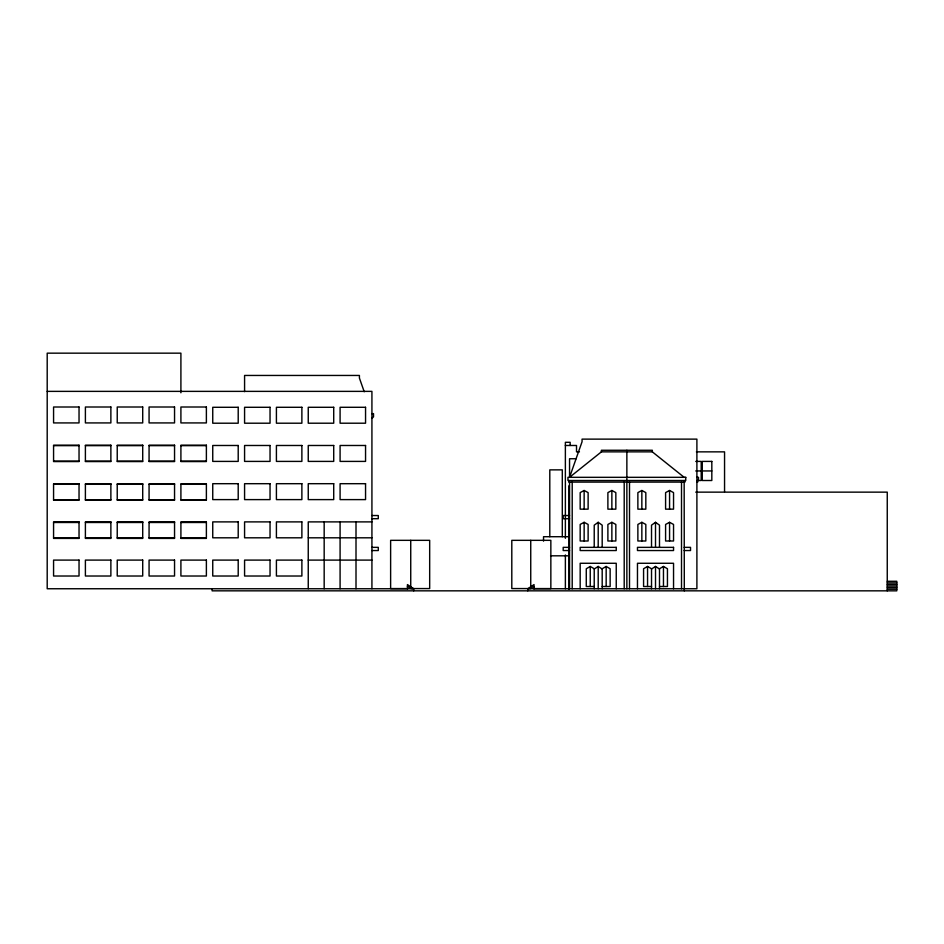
<?xml version="1.0" encoding="UTF-8"?>
<svg xmlns="http://www.w3.org/2000/svg" width="944" height="944" viewBox="0 0 944 944"><rect width="100%" height="100%" fill="white"/><g stroke="black" fill="none" stroke-linecap="round" stroke-linejoin="round"><path stroke-width="1.42" d="M684.164 477.322L652.328 451.857L601.387 451.857L569.551 477.322L582.059 441.745L582.059 439.125L696.896 439.125L696.896 588.749L527.779 588.749L527.779 590.838M594.224 568.996L598.201 566.459L602.189 568.996M651.525 568.996L655.514 566.459L659.49 568.996M602.189 547.355L602.189 525.159L598.201 522.315L594.224 525.159L594.224 547.355M659.49 547.355L659.49 525.159L655.514 522.315L651.525 525.159L651.525 547.355M534.044 586.661L527.779 588.749L534.044 584.572L534.044 588.749M594.224 588.749L594.224 568.736L590.248 566.459L586.271 568.736L586.271 586.519L594.224 586.519M602.189 586.519L610.143 586.519L610.143 568.736L606.166 566.459L602.189 568.736L602.189 588.749M651.525 588.749L651.525 568.736L647.549 566.459L643.572 568.736L643.572 586.519L651.525 586.519M659.49 586.519L667.443 586.519L667.443 568.736L663.467 566.459L659.49 568.736L659.49 588.749M584.147 490.479L580.171 492.603L580.171 509.158L588.124 509.158L588.124 492.603L584.147 490.479L584.147 509.158M611.865 490.479L607.889 492.603L607.889 509.158L615.842 509.158L615.842 492.603L611.865 490.479L611.865 509.158M641.849 490.479L637.873 492.603L637.873 509.158L645.826 509.158L645.826 492.603L641.849 490.479L641.849 509.158M669.567 490.479L665.591 492.603L665.591 509.158L673.544 509.158L673.544 492.603L669.567 490.479L669.567 509.158M584.147 522.315L580.171 524.439L580.171 540.995L588.124 540.995L588.124 524.439L584.147 522.315L584.147 540.995M611.865 522.315L607.889 524.439L607.889 540.995L615.842 540.995L615.842 524.439L611.865 522.315L611.865 540.995M641.849 522.315L637.873 524.439L637.873 540.995L645.826 540.995L645.826 524.439L641.849 522.315L641.849 540.995M669.567 522.315L665.591 524.439L665.591 540.995L673.544 540.995L673.544 524.439L669.567 522.315L669.567 540.995M47.2 391.371L371.924 391.371L371.924 588.749M371.924 413.649L373.517 413.649L373.517 416.835L371.924 418.428M565.373 445.485L576.513 445.485L576.513 451.857L579.451 451.857M53.572 445.651L79.036 445.651M85.397 445.651L110.873 445.651M117.233 445.651L142.709 445.651M149.069 445.651L174.546 445.651M180.906 445.651L206.382 445.651M696.389 451.857L724.555 451.857L724.555 491.6M576.088 458.749L569.551 458.749L569.551 477.322M53.572 461.12L79.036 461.12M85.397 461.12L110.873 461.12M117.233 461.12L142.709 461.12M149.069 461.12L174.546 461.12M180.906 461.12L206.382 461.12M695.752 461.404L701.203 461.404L701.203 480.508L697.109 480.508M695.752 470.95L701.203 470.95M702.265 470.95L711.823 470.95M696.896 477.322L698.489 477.322L698.489 480.508M696.896 482.101L697.687 482.101L697.687 480.508M53.572 484.296L79.036 484.296M85.397 484.296L110.873 484.296M117.233 484.296L142.709 484.296M149.069 484.296L174.546 484.296M180.906 484.296L206.382 484.296M695.728 492.143L887.254 492.143L887.254 590.838M53.572 499.765L79.036 499.765M85.397 499.765L110.873 499.765M117.233 499.765L142.709 499.765M149.069 499.765L174.546 499.765M180.906 499.765L206.382 499.765M371.924 515.53L378.284 515.53L378.284 518.704L371.924 518.704M569.551 515.53L563.19 515.53L563.19 518.704L569.551 518.704M371.924 521.89L308.251 521.89L308.251 588.749M53.572 522.492L79.036 522.492M85.397 522.492L110.873 522.492M117.233 522.492L142.709 522.492M149.069 522.492L174.546 522.492M180.906 522.492L206.382 522.492M568.902 536.711L543.532 536.711L543.532 541.124M53.572 537.809L79.036 537.809M85.397 537.809L110.873 537.809M117.233 537.809L142.709 537.809M149.069 537.809L174.546 537.809M180.906 537.809L206.382 537.809M308.251 537.809L371.924 537.809M371.924 547.355L378.284 547.355L378.284 550.541L371.924 550.541M569.551 547.355L563.19 547.355L563.19 550.541L569.551 550.541M684.164 547.355L690.524 547.355L690.524 550.541L684.164 550.541M550.576 555.815L568.902 555.815M308.251 560.099L371.924 560.099M887.254 581.28L896.8 581.28L896.8 590.838L212.117 590.838L212.117 588.749M887.254 582.873L896.8 582.873M887.254 584.466L896.8 584.466M887.254 586.059L896.8 586.059M887.254 587.652L896.8 587.652M407.973 588.572L390.627 588.572L390.627 540.334L429.673 540.334L429.673 588.572L410.876 588.572M530.599 588.572L511.801 588.572L511.801 540.334L550.848 540.334L550.848 588.572L533.502 588.572M887.254 589.245L896.8 589.245M407.43 586.661L413.696 588.749L413.696 590.838M364.219 391.76L359.416 378.072L359.416 375.452L244.579 375.452L244.579 391.63M684.955 480.508L684.955 482.101L568.76 482.101L568.76 480.508M684.164 482.101L684.306 590.838M681.509 482.101L681.509 588.749M673.544 588.749L673.544 563.273L637.471 563.273L637.471 588.749M663.467 566.459L663.467 586.519M655.514 522.315L655.514 547.355M655.514 566.459L655.514 588.749M652.328 451.857L652.328 450.264L601.387 450.264L601.387 451.857M647.549 566.459L647.549 586.519M629.506 482.101L629.506 588.749M626.863 450.264L626.863 588.749M624.208 482.101L624.208 588.749M616.243 588.749L616.243 563.273L580.171 563.273L580.171 588.749M606.166 566.459L606.166 586.519M598.201 522.315L598.201 547.355M598.201 566.459L598.201 588.749M590.248 566.459L590.248 586.519M572.206 482.101L572.206 588.749M570.152 445.485L570.152 442.299L565.373 442.299L565.373 538.304M569.551 482.101L569.551 588.749M568.902 485.782L568.902 589.375M565.373 554.954L565.373 588.749M562.305 536.711L562.305 469.864L549.797 469.864L549.797 536.711M530.74 540.334L530.74 587.109M410.734 540.334L410.734 587.109M407.43 588.749L407.43 584.572L413.696 588.749L47.2 588.749L47.2 353.162L180.906 353.162L180.906 392.787M356.006 521.89L356.006 588.749M340.088 521.89L340.088 588.749M324.17 521.89L324.17 588.749M79.036 407.006L53.572 407.006L53.572 422.924L79.036 422.924L79.036 407.006M110.873 407.006L85.397 407.006L85.397 422.924L110.873 422.924L110.873 407.006M142.709 407.006L117.233 407.006L117.233 422.924L142.709 422.924L142.709 407.006M174.546 407.006L149.069 407.006L149.069 422.924L174.546 422.924L174.546 407.006M206.382 407.006L180.906 407.006L180.906 422.924L206.382 422.924L206.382 407.006M238.207 407.289L212.742 407.289L212.742 423.207L238.207 423.207L238.207 407.289M270.043 407.289L244.579 407.289L244.579 423.207L270.043 423.207L270.043 407.289M301.879 407.289L276.415 407.289L276.415 423.207L301.879 423.207L301.879 407.289M333.716 407.289L308.251 407.289L308.251 423.207L333.716 423.207L333.716 407.289M365.552 407.289L340.088 407.289L340.088 423.207L365.552 423.207L365.552 407.289M79.036 445.202L53.572 445.202L53.572 461.569L79.036 461.569L79.036 445.202M110.873 445.202L85.397 445.202L85.397 461.569L110.873 461.569L110.873 445.202M142.709 445.202L117.233 445.202L117.233 461.569L142.709 461.569L142.709 445.202M174.546 445.202L149.069 445.202L149.069 461.569L174.546 461.569L174.546 445.202M206.382 445.202L180.906 445.202L180.906 461.569L206.382 461.569L206.382 445.202M238.207 445.485L212.742 445.485L212.742 461.404L238.207 461.404L238.207 445.485M270.043 445.485L244.579 445.485L244.579 461.404L270.043 461.404L270.043 445.485M301.879 445.485L276.415 445.485L276.415 461.404L301.879 461.404L301.879 445.485M333.716 445.485L308.251 445.485L308.251 461.404L333.716 461.404L333.716 445.485M365.552 445.485L340.088 445.485L340.088 461.404L365.552 461.404L365.552 445.485M711.823 461.404L702.265 461.404L702.265 480.508L711.823 480.508L711.823 461.404M685.757 477.322L567.958 477.322L567.958 480.508L685.757 480.508L685.757 477.322M79.036 483.847L53.572 483.847L53.572 500.214L79.036 500.214L79.036 483.847M110.873 483.847L85.397 483.847L85.397 500.214L110.873 500.214L110.873 483.847M142.709 483.847L117.233 483.847L117.233 500.214L142.709 500.214L142.709 483.847M174.546 483.847L149.069 483.847L149.069 500.214L174.546 500.214L174.546 483.847M206.382 483.847L180.906 483.847L180.906 500.214L206.382 500.214L206.382 483.847M238.207 483.694L212.742 483.694L212.742 499.612L238.207 499.612L238.207 483.694M270.043 483.694L244.579 483.694L244.579 499.612L270.043 499.612L270.043 483.694M301.879 483.694L276.415 483.694L276.415 499.612L301.879 499.612L301.879 483.694M333.716 483.694L308.251 483.694L308.251 499.612L333.716 499.612L333.716 483.694M365.552 483.694L340.088 483.694L340.088 499.612L365.552 499.612L365.552 483.694M79.036 521.89L53.572 521.89L53.572 538.41L79.036 538.41L79.036 521.89M110.873 521.89L85.397 521.89L85.397 538.41L110.873 538.41L110.873 521.89M142.709 521.89L117.233 521.89L117.233 538.41L142.709 538.41L142.709 521.89M174.546 521.89L149.069 521.89L149.069 538.41L174.546 538.41L174.546 521.89M206.382 521.89L180.906 521.89L180.906 538.41L206.382 538.41L206.382 521.89M238.207 521.89L212.742 521.89L212.742 537.809L238.207 537.809L238.207 521.89M270.043 521.89L244.579 521.89L244.579 537.809L270.043 537.809L270.043 521.89M301.879 521.89L276.415 521.89L276.415 537.809L301.879 537.809L301.879 521.89M616.243 547.355L580.171 547.355L580.171 550.541L616.243 550.541L616.243 547.355M673.544 547.355L637.471 547.355L637.471 550.541L673.544 550.541L673.544 547.355M79.036 560.099L53.572 560.099L53.572 576.017L79.036 576.017L79.036 560.099M110.873 560.099L85.397 560.099L85.397 576.017L110.873 576.017L110.873 560.099M142.709 560.099L117.233 560.099L117.233 576.017L142.709 576.017L142.709 560.099M174.546 560.099L149.069 560.099L149.069 576.017L174.546 576.017L174.546 560.099M206.382 560.099L180.906 560.099L180.906 576.017L206.382 576.017L206.382 560.099M238.207 560.099L212.742 560.099L212.742 576.017L238.207 576.017L238.207 560.099M270.043 560.099L244.579 560.099L244.579 576.017L270.043 576.017L270.043 560.099M301.879 560.099L276.415 560.099L276.415 576.017L301.879 576.017L301.879 560.099"/></g></svg>
